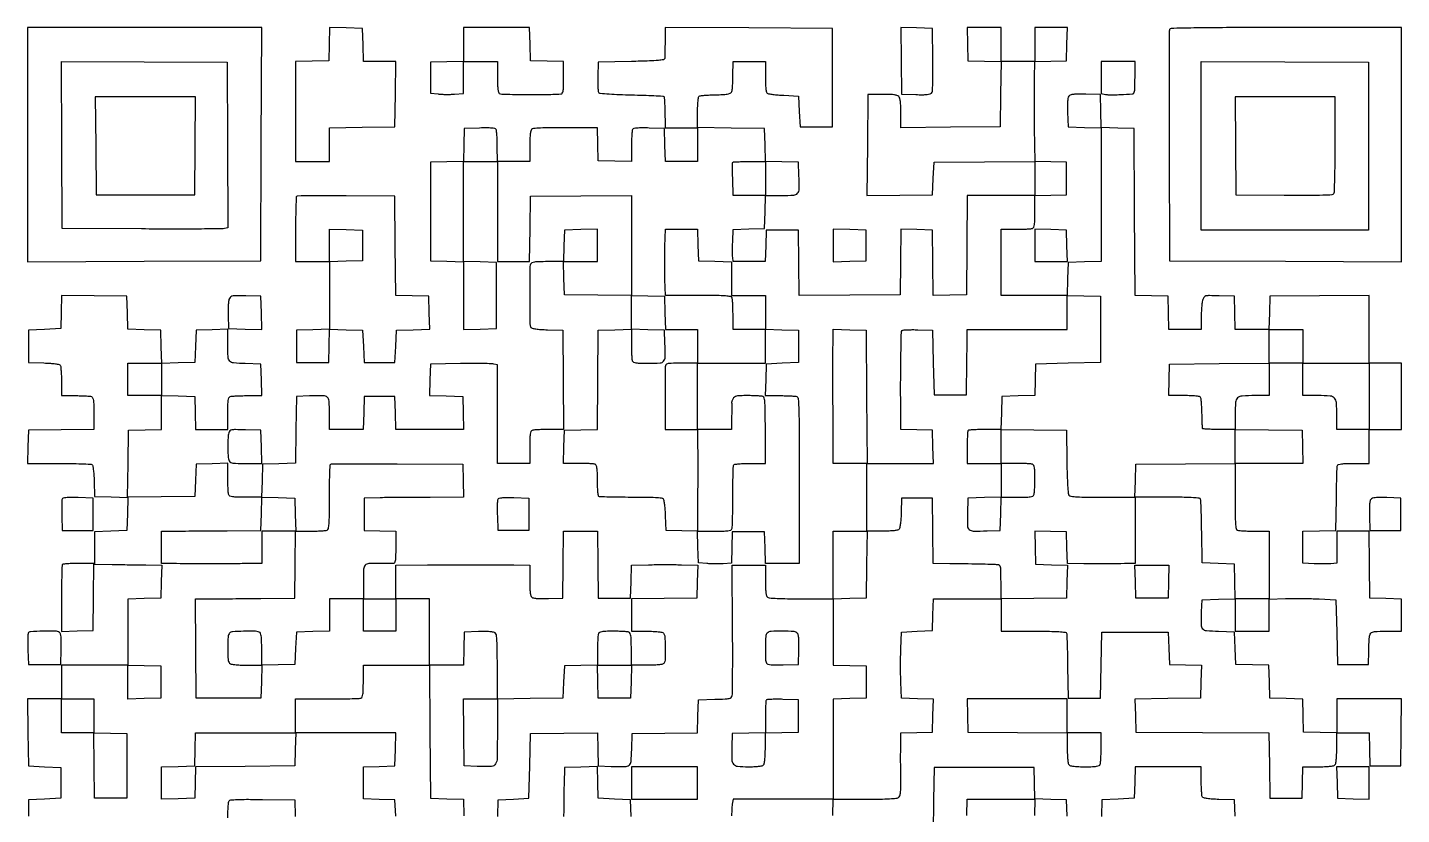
# Model space of a CAD drawing. Extents: x 179 to 1071, y 112 to 1107.
# Drawn here: x 179 to 1071, y 596 to 1107 of the extents above; entities that cross this region are included whole.
import ezdxf

# ---------------------------------------------------------------- set-up
doc = ezdxf.new("R2010")
doc.units = 0

msp = doc.modelspace()

# ---------------------------------------------------------------- linework, layer by layer
for points in [[(701.783832, 595.25), (702.067663, 606), (722.911387, 606, 0.002487), (734.06369, 606.055464, 0.014157), (739.989503, 606.282286, 0.021831), (743.58102, 606.679772, 0.183053), (744.975945, 607.471016, 0.128971), (745.514022, 608.625326, 0.022674), (745.837437, 611.018365, 0.019391), (746.003429, 614.321106, 0.008407), (745.979786, 618.721016, -0.002754), (745.90503, 623.202627, -0.001563), (745.861373, 628.628085, -0.00156), (745.851528, 634.094964, -0.002573), (745.881396, 638.715017), (746, 648.930034), (756.25, 649.215017), (766.5, 649.5), (766.783473, 660.214647), (767.066946, 670.929295), (756.783473, 671.214647), (746.5, 671.5), (746, 682, -0.007592), (745.843961, 686.814337, -0.004304), (745.79375, 692.646875, -0.004296), (745.844273, 698.526928, -0.00706), (746, 703.5), (746.5, 714.5), (756.5, 715), (766.5, 715.5), (766.784983, 725.75), (767.069966, 736), (789.034983, 736), (811, 736), (811, 725.5), (811, 715), (832.031385, 715, -0.00274), (842.428092, 714.943034, -0.011775), (848.614302, 714.729485, -0.011158), (852.690651, 714.401163, -0.283333), (853.538598, 713.75, -0.081688), (853.736024, 712.779619, -0.001168), (853.94597, 706.845312, -0.003198), (854.129732, 699.947002, -0.002099), (854.257213, 692), (854.5, 671.5), (865, 671.5), (875.5, 671.5), (876, 693), (876.5, 714.5), (898, 714.5), (919.5, 714.5), (920, 704), (920.5, 693.5), (930.783473, 693.214647), (941.066946, 692.929295), (940.783473, 682.214647), (940.5, 671.5), (919.216371, 671.230014), (897.932742, 670.960029), (898.216371, 660.230014), (898.5, 649.5), (941.730143, 649.239392), (984.960286, 648.978785), (985.230143, 627.739392), (985.5, 606.5), (996, 606.5), (1006.5, 606.5), (1006.784983, 616.75), (1007.069966, 627), (1016.834983, 627, 0.00874), (1021.089346, 627.074375, 0.018513), (1024.377065, 627.311444, 0.019392), (1026.800997, 627.672291, 0.150838), (1027.8, 628.2, 0.150969), (1028.328068, 629.200304, 0.019349), (1028.688776, 631.630442, 0.018472), (1028.925705, 634.928253, 0.008695), (1029, 639.2), (1029, 649), (1039.466168, 649), (1049.932337, 649), (1050.216168, 638.25), (1050.5, 627.5), (1060.5, 627.5), (1070.5, 627.5), (1070.769502, 649.25), (1071.039005, 671), (1050.019502, 671), (1029, 671), (1029, 659.966168), (1029, 648.932337), (1018.25, 649.216168), (1007.5, 649.5), (1007.216508, 660.216508), (1006.933016, 670.933016), (996.216508, 671.216508), (985.5, 671.5), (985.216508, 682.216508), (984.933016, 692.933016), (974.216508, 693.216508), (963.5, 693.5), (963, 704), (962.5, 714.5), (952.2603, 714.784869, -0.013225), (944.476299, 715.20766, -0.196275), (942.087855, 716.415904, -0.178597), (941.110741, 719.001061, -0.010604), (941.223808, 727.5), (941.5, 735.5), (952.25, 735.783832), (963, 736.067663), (963, 725.533832), (963, 715), (974, 715), (985, 715), (985, 725.437616), (985, 735.875232), (995.75, 736.187616, -0.005974), (1000.660963, 736.271619, -0.003446), (1006.573438, 736.261362, -0.003442), (1012.509627, 736.169283, -0.005757), (1017.5, 736), (1028.5, 735.5), (1029, 714.5), (1029.5, 693.5), (1039.5, 693.5), (1049.5, 693.5), (1049.75078, 702, -0.007697), (1050.164757, 711.216036, -0.164941), (1051.179993, 713.705511, -0.204171), (1053.437164, 714.806529, -0.012757), (1061.019052, 715), (1071, 715), (1071, 725.465017), (1071, 735.930034), (1060.75, 736.215017), (1050.5, 736.5), (1050.230498, 758.25), (1049.960995, 780), (1039.480498, 780), (1029, 780), (1029, 769.560365), (1029, 759.120731), (1025.25, 758.810365, -0.015902), (1023.323226, 758.71245, -0.005167), (1020.471875, 758.687815, -0.005145), (1017.300723, 758.725818, -0.005769), (1014.25, 758.829004), (1007, 759.158008), (1007, 769.545172), (1007, 779.932337), (1017.75, 780.216168), (1028.5, 780.5), (1028.730681, 800.978463, -0.002158), (1028.854401, 808.918713, -0.003283), (1029.03693, 815.814892, -0.001219), (1029.247251, 821.742661, -0.082311), (1029.449296, 822.728463, -0.244695), (1030.135855, 823.336025, -0.031055), (1032.142699, 823.706151, -0.023198), (1035.231156, 823.934818, -0.006879), (1039.968615, 824), (1050, 824), (1050, 835), (1050, 846), (1060.5, 846), (1071, 846), (1071, 867.5), (1071, 889), (1060.5, 889), (1050, 889), (1050, 911.013853), (1050, 933.027706), (1017.75, 932.763853), (985.5, 932.5), (985.216168, 921.75), (984.932337, 911), (974, 911), (963.067663, 911), (962.783832, 921.75), (962.5, 932.5), (952.739067, 932.786344, 0.003777), (946.318608, 932.926166, 0.056645), (944.094026, 932.705325, 0.164113), (942.888802, 931.98706, 0.086391), (941.989067, 930.471244, 0.057381), (941.604891, 928.958396, 0.011168), (941.290538, 926.156223, 0.011732), (941.07261, 922.854949, 0.010614), (941, 919.4349), (941, 911), (930.533832, 911), (920.067663, 911), (919.783832, 921.75), (919.5, 932.5), (908.758596, 932.783745), (898.017192, 933.067489), (897.758596, 987.283745), (897.5, 1041.5), (886.783492, 1041.783492), (876.066984, 1042.066984), (875.783492, 1052.783492), (875.5, 1063.5), (866.149285, 1063.788859, 0.008898), (861.980927, 1063.843411, 0.019663), (858.802758, 1063.703385, 0.02258), (856.478955, 1063.403112, 0.1305), (855.364894, 1062.887872, 0.149751), (854.67274, 1061.833212, 0.044369), (854.294874, 1059.918097, 0.027023), (854.139302, 1056.934286, 0.006919), (854.215609, 1052.099013), (854.5, 1042.5), (865.25, 1042.216168), (876, 1041.932337), (876, 998.5), (876, 955.067663), (865.25, 954.783832), (854.5, 954.5), (854.216168, 943.75), (853.932337, 933), (832.466168, 933), (811, 933), (811, 954.5), (811, 976), (820.418213, 976, 0.005951), (824.140776, 976.044305, 0.007831), (827.534475, 976.178303, 0.005915), (830.361889, 976.367894, 0.07203), (831.418213, 976.606989, 0.204941), (832.232062, 977.397244, 0.063222), (832.697172, 979.080782, 0.030449), (832.940347, 982.025624, 0.005378), (833, 987.572006), (833, 997.930034), (843.25, 998.215017), (853.5, 998.5), (853.5, 1009), (853.5, 1019.5), (843.287005, 1019.784575), (833.074009, 1020.069149), (832.787005, 1041.784575, -0.001714), (832.697933, 1050.884323, -0.001563), (832.66758, 1060.268739, -0.001562), (832.692875, 1068.655565, -0.005077), (832.783481, 1074.215387), (833.066961, 1084.930773), (843.283481, 1085.215387), (853.5, 1085.5), (853.783832, 1096.25), (854.067663, 1107), (843.533832, 1107), (833, 1107), (833, 1096), (833, 1085), (822, 1085), (811, 1085), (811, 1096), (811, 1107), (799.966168, 1107), (788.932337, 1107), (789.216168, 1096.25), (789.5, 1085.5), (800.269789, 1085.215968), (811.039577, 1084.931935), (810.769789, 1063.715968), (810.5, 1042.5), (778.25, 1042.236147), (746, 1041.972294), (746, 1051.414718, 0.008161), (745.926196, 1055.936229, 0.024351), (745.674782, 1059.020516, 0.034552), (745.250282, 1061.124344, 0.130031), (744.579526, 1062.277617, 0.129682), (743.427508, 1062.948701, 0.036827), (741.376903, 1063.355697, 0.025177), (738.346223, 1063.574184, 0.00806), (733.829526, 1063.599045), (724.5, 1063.5), (724.23631, 1030.730072), (723.97262, 997.960145), (745.23631, 998.230072), (766.5, 998.5), (767, 1009), (767.5, 1019.5), (800.25, 1019.763664), (833, 1020.027329), (833, 1009.013664), (833, 998), (811.013853, 998), (789.027706, 998), (788.763853, 965.75), (788.5, 933.5), (777.769986, 933.216371), (767.039971, 932.932742), (766.769986, 954.216371), (766.5, 975.5), (756.269989, 975.784762), (746.039978, 976.069525), (745.769989, 954.784762), (745.5, 933.5), (712.769927, 933.236361), (680.039855, 932.972722), (679.769927, 954.236361), (679.5, 975.5), (669, 975.5), (658.5, 975.5), (658.215017, 965.25), (657.930034, 955), (647.531439, 955), (637.132845, 955), (636.816422, 957.75, -0.023773), (636.713384, 959.285084, -0.005078), (636.68844, 961.958717, -0.005298), (636.723865, 965.060167, -0.005022), (636.825075, 968.215846), (637.15015, 975.931691), (647.325075, 976.215846), (657.5, 976.5), (657.783832, 987.25), (658.067663, 998), (668.51478, 998, 0.013276), (676.508732, 998.212296, 0.203493), (678.935737, 999.398488, 0.179322), (679.928401, 1002.037196, 0.009911), (679.795054, 1011), (679.5, 1019.5), (668.783492, 1019.783492), (658.066984, 1020.066984), (657.783492, 1030.783492), (657.5, 1041.5), (635.75, 1041.769502), (614, 1042.039005), (614, 1051.960485, -0.008997), (614.071342, 1055.924932, -0.015219), (614.291814, 1059.239295, -0.010647), (614.604111, 1061.87017, -0.223036), (615.025576, 1062.515807, -0.113798), (615.790957, 1062.775366, -0.005242), (618.549244, 1063.023859, -0.008484), (621.855367, 1063.230416, -0.005964), (625.580869, 1063.355272, 0.007443), (630.257917, 1063.525868, 0.026874), (633.221849, 1063.83847, 0.041833), (635.121854, 1064.308335, 0.171868), (636.03998, 1065.030448, 0.109769), (636.4062, 1066.048657, 0.009675), (636.700863, 1068.785507, 0.012296), (636.910991, 1072.100035, 0.009267), (636.984687, 1075.75), (637, 1085), (647.5, 1085), (658, 1085), (658, 1075.059017, 0.007569), (658.069039, 1070.498651, 0.021404), (658.301496, 1067.323369, 0.025831), (658.66909, 1065.149758, 0.19845), (659.25, 1064.320358, 0.105218), (660.150188, 1063.983242, 0.006873), (662.923437, 1063.606793, 0.009744), (666.269967, 1063.265322, 0.007106), (670, 1063.011341), (679.5, 1062.5), (680, 1052.5), (680.5, 1042.5), (691, 1042.5), (701.5, 1042.5), (701.5, 1074.5), (701.5, 1106.5), (647.25, 1106.758612), (593, 1107.017225), (592.88465, 1097.758612, -0.001157), (592.830648, 1094.103041, -0.001537), (592.763631, 1090.779092, -0.001085), (592.692824, 1087.992436, -0.015489), (592.63465, 1087, -0.334268), (591.869135, 1086.152661, -0.024685), (588.577373, 1085.683598, -0.015077), (582.817207, 1085.32583, -0.002157), (571, 1085), (549.5, 1084.5), (549.210352, 1075.089648, 0.009858), (549.169721, 1071.414057, 0.014145), (549.29004, 1068.159335, 0.009903), (549.517725, 1065.488571, 0.171798), (549.88837, 1064.71163, 0.179153), (550.759141, 1064.311377, 0.002589), (556.536056, 1063.899777, 0.00675), (563.30794, 1063.544257, 0.004355), (571.159941, 1063.306726, -0.002339), (578.980918, 1063.101698, -0.00375), (585.651759, 1062.845496, -0.000815), (591.492563, 1062.567747, -0.186378), (591.981923, 1062.350575, -0.172188), (592.318903, 1061.641349, -0.010761), (592.509536, 1059.293219, -0.008095), (592.679155, 1055.378055, -0.001123), (592.88126, 1047.25), (593, 1042), (603.5, 1042), (614, 1042), (614, 1031), (614, 1020), (603.533832, 1020), (593.067663, 1020), (592.783832, 1030.75), (592.5, 1041.5), (582.582645, 1041.788231, 0.006827), (577.804805, 1041.861823, 0.023663), (574.717063, 1041.721018, 0.033714), (572.705135, 1041.395734, 0.19692), (571.847958, 1040.788231, 0.11554), (571.524324, 1039.859509, 0.007548), (571.266219, 1037.004417, 0.010646), (571.080711, 1033.557744, 0.007729), (571.015313, 1029.716168), (571, 1019.932337), (560.25, 1020.216168), (549.5, 1020.5), (549.216168, 1031.25), (548.932337, 1042), (528.166168, 1042, 0.003175), (518.390155, 1041.937913, 0.010469), (511.947392, 1041.721107, 0.00935), (507.461379, 1041.391809, 0.175114), (506.2, 1040.8, 0.150969), (505.671932, 1039.799696, 0.019349), (505.311224, 1037.369558, 0.018472), (505.074295, 1034.071747, 0.008695), (505, 1029.8), (505, 1020), (494.5, 1020), (484, 1020), (483.984687, 1029.75, 0.007755), (483.919286, 1033.578609, 0.010675), (483.733781, 1037.014355, 0.007585), (483.475649, 1039.860149, 0.115445), (483.152042, 1040.788231, 0.19692), (482.294865, 1041.395734, 0.033714), (480.282937, 1041.721018, 0.023663), (477.195195, 1041.861823, 0.006827), (472.417355, 1041.788231), (462.5, 1041.5), (462.216508, 1030.783492), (461.933016, 1020.066984), (451.216508, 1019.783492), (440.5, 1019.5), (440.5, 987.5), (440.5, 955.5), (451.25, 955.216168), (462, 954.932337), (462, 932.932337), (462, 910.932337), (472.75, 911.216168), (483.5, 911.5), (483.5, 933), (483.5, 954.5), (472.75, 954.783832), (462, 955.067663), (462, 987.533832), (462, 1020), (473, 1020), (484, 1020), (484, 987.5), (484, 955), (494.480112, 955), (504.960225, 955), (505.230112, 976.25), (505.5, 997.5), (538.25, 997.763664), (571, 998.027329), (571, 965.494162), (571, 932.960995), (549.25, 933.230498), (527.5, 933.5), (527.216168, 944.25), (526.932337, 955), (537.966168, 955), (549, 955), (549, 965.533832), (549, 976.067663), (538.25, 975.783832), (527.5, 975.5), (527.215017, 965.25), (526.930034, 955), (516.572006, 955, 0.005378), (511.025624, 954.940347, 0.030449), (508.080782, 954.697172, 0.063222), (506.397244, 954.232062, 0.204941), (505.606989, 953.418213, 0.091395), (505.005543, 950.188685, 0.001635), (505.030814, 932.519959, 0.001141), (505.156905, 914.463326, 0.14012), (505.800347, 912.288805, 0.199883), (506.589, 911.737468, 0.01918), (508.944063, 911.315749, 0.019108), (512.199826, 910.987032, 0.00836), (516.535034, 910.788805), (526.5, 910.5), (526.763853, 878.25), (527.027706, 846), (517.595641, 846, 0.005942), (513.867769, 845.955695, 0.007822), (510.469594, 845.821697, 0.005904), (507.63843, 845.632115, 0.072059), (506.581787, 845.393011, 0.205218), (505.76761, 844.601595, 0.063068), (505.30265, 842.913621, 0.030363), (505.059586, 839.960143, 0.005351), (505, 834.393011), (505, 824), (494.5, 824), (484, 824), (484, 855.980948), (484, 887.961896), (481.75, 888.514659, 0.054895), (480.159317, 888.724598, 0.002293), (474.432813, 888.821708, 0.003942), (467.634166, 888.85221, 0.002788), (460, 888.783711), (440.5, 888.5), (440.215394, 878.284183), (439.930789, 868.068365), (450.715394, 867.784183), (461.5, 867.5), (461.783832, 856.75), (462.067663, 846), (440.067663, 846), (418.067663, 846), (417.783832, 856.75), (417.5, 867.5), (407.5, 867.5), (397.5, 867.5), (397.216168, 856.75), (396.932337, 846), (385.966168, 846), (375, 846), (375, 856.480948, 0.01319), (374.788355, 864.50249, 0.203196), (373.602972, 866.933469, 0.179688), (370.965089, 867.928151, 0.009927), (362, 867.795054), (353.5, 867.5), (353.230591, 845.783635), (352.961183, 824.06727), (342.230591, 823.783635), (331.5, 823.5), (331.216168, 812.75), (330.932337, 802), (320.573157, 802, -0.005377), (315.026092, 802.059651, -0.030446), (312.080966, 802.302822, -0.063217), (310.397282, 802.767927, -0.20495), (309.606989, 803.581787, -0.072102), (309.367871, 804.638915, -0.005887), (309.178303, 807.475801, -0.007809), (309.044304, 810.880803, -0.005929), (309, 814.616771), (309, 824.069966), (298.75, 823.784983), (288.5, 823.5), (288, 813), (287.5, 802.5), (265.730443, 802.230443), (243.960886, 801.960886), (244.230443, 823.730443), (244.5, 845.5), (255.25, 845.783832), (266, 846.067663), (266, 857.067663), (266, 868.067663), (276.75, 867.783832), (287.5, 867.5), (287.783832, 856.75), (288.067663, 846), (298.533832, 846), (309, 846), (309, 856.393011, -0.005351), (309.059586, 861.960143, -0.030363), (309.30265, 864.913621, -0.063068), (309.76761, 866.601595, -0.205218), (310.581787, 867.393011, -0.072102), (311.638915, 867.632129, -0.005887), (314.475801, 867.821697, -0.007809), (317.880803, 867.955696, -0.005929), (321.616771, 868), (331.069966, 868), (330.784983, 878.25), (330.5, 888.5), (320.357794, 888.783793, -0.014107), (312.640268, 889.217866, -0.199485), (310.233117, 890.465549, -0.166627), (309.195945, 893.150956, -0.0092), (309.013655, 902.284983), (309, 911.069966), (298.75, 910.784983), (288.5, 910.5), (288, 900), (287.5, 889.5), (276.784171, 889.216515), (266.068343, 888.93303), (265.784171, 899.716515), (265.5, 910.5), (254.783492, 910.783492), (244.066984, 911.066984), (243.783492, 921.783492), (243.5, 932.5), (222.284032, 932.769789), (201.068065, 933.039577), (200.784032, 922.269789), (200.5, 911.5), (190, 911), (179.5, 910.5), (179.5, 900), (179.5, 889.5), (189.464966, 889.211195, -0.00836), (193.800174, 889.012968, -0.019108), (197.055937, 888.684251, -0.01918), (199.411, 888.262532, -0.199883), (200.199653, 887.711195, -0.115815), (200.50451, 886.836926, -0.007503), (200.747767, 884.138601, -0.010614), (200.922759, 880.881488, -0.007698), (200.984687, 877.25), (201, 868), (209.918213, 868, -0.006277), (213.449196, 867.955669, -0.008159), (216.68135, 867.821697, -0.006338), (219.373807, 867.631778, -0.070946), (220.418213, 867.393011, -0.20506), (221.232204, 866.602254, -0.063156), (221.697249, 864.916803, -0.030412), (221.940376, 861.968234, -0.005366), (222, 856.412899), (222, 846.039775), (200.75, 845.769888), (179.5, 845.5), (179.216168, 834.75), (178.932337, 824), (199.216168, 823.984687, -0.003538), (207.077545, 823.923121, -0.005399), (213.897413, 823.747767, -0.002133), (219.727621, 823.50993, -0.131012), (220.711195, 823.199653, -0.199883), (221.262532, 822.411, -0.01918), (221.684251, 820.055937, -0.019108), (222.012968, 816.800174, -0.00836), (222.211195, 812.464966), (222.5, 802.5), (233.283485, 802.215829), (244.06697, 801.931657), (243.783485, 791.215829), (243.5, 780.5), (233, 780), (222.5, 779.5), (222.5, 769), (222.5, 758.5), (234, 758.344864, 0.000307), (239.150639, 758.278549, 0.000196), (245.142751, 758.207433, 0.000197), (251.019482, 758.142302, 0.000366), (255.783832, 758.094864), (266.067663, 758), (265.783832, 747.25), (265.5, 736.5), (254.75, 736.216168), (244, 735.932337), (244, 714.466168), (244, 693), (222.5, 693), (201, 693), (201, 682), (201, 671), (189.980498, 671), (178.960995, 671), (179.230498, 649.25), (179.5, 627.5), (190, 627), (200.5, 626.5), (200.5, 616.5), (200.5, 606.5), (190, 606), (179.5, 605.5), (179.5, 595)], [(484.216168, 594.75), (484.5, 605.5), (494.5, 606), (504.5, 606.5), (505, 627.5), (505.5, 648.5), (527.215971, 648.769408), (548.931943, 649.038815), (549.215971, 638.269408), (549.5, 627.5), (558, 627.204946, 0.010012), (566.86687, 627.074823, 0.174565), (569.533568, 628.051258, 0.200378), (570.781878, 630.45705, 0.013827), (571.215131, 638.2603), (571.5, 648.5), (592.716369, 648.76979), (613.932738, 649.03958), (614.216369, 659.76979), (614.5, 670.5), (625.239412, 670.783724, 0.003777), (631.915272, 671.010575, 0.044367), (634.492284, 671.348005, 0.137966), (635.777857, 672.038801, 0.146472), (636.478543, 673.283724, 0.053432), (636.675986, 674.992961, 0.000562), (636.761225, 686.966216, 0.001788), (636.79465, 700.779999, 0.00116), (636.739131, 716.750203), (636.5, 758.000405), (647.25, 758.000203), (658, 758), (658, 748.122445, 0.007757), (658.071125, 743.538024, 0.021826), (658.310333, 740.340474, 0.027806), (658.696093, 738.144747, 0.163577), (659.302657, 737.16378, 0.15629), (660.530779, 736.669473, 0.005706), (665.614076, 736.358154, 0.008614), (672.313425, 736.140166, 0.003651), (681.302657, 736.068272), (702, 736.053872), (702, 758.026936), (702, 780), (712.968085, 780), (723.93617, 780), (723.93617, 802), (723.93617, 824), (712.968085, 824), (702, 824), (701.957682, 844.75, 0.000022), (701.939218, 853.610342, 0.000018), (701.918725, 863.076563, 0.000018), (701.899251, 871.777523, 0.000049), (701.884488, 878, -0.000646), (701.877963, 883.53549, -0.000436), (701.884181, 889.849001, -0.000439), (701.900881, 895.952743, -0.000876), (701.926805, 900.783832), (702, 911.067663), (712.75, 910.783832), (723.5, 910.5), (723.760623, 867.25), (724.021245, 824), (745.544454, 824), (767.067663, 824), (766.783832, 834.75), (766.5, 845.5), (756.25, 845.784983), (746, 846.069966), (745.915929, 856.284983, -0.002527), (745.852405, 876.288822, -0.003863), (746.019038, 893.637515, -0.000818), (746.310104, 908.981911, -0.193563), (746.851279, 910.251279, -0.177243), (747.536257, 910.56921, -0.007795), (750.200357, 910.750982, -0.012382), (753.423889, 910.840531, -0.008445), (757.089648, 910.789648), (766.5, 910.5), (767, 889.5), (767.5, 868.5), (778, 868.5), (788.5, 868.5), (788.703106, 879, 0.001202), (788.784366, 883.797098, 0.000693), (788.860325, 889.573437, 0.000692), (788.920534, 895.373532, 0.001159), (788.953106, 900.25), (789, 911), (821.5, 911), (854, 911), (854, 922.033832), (854, 933.067663), (864.75, 932.783832), (875.5, 932.5), (875.5, 911), (875.5, 889.5), (854.5, 889), (833.5, 888.5), (833.215387, 878.283481), (832.930773, 868.066961), (822.215387, 867.783481), (811.5, 867.5), (811.216371, 856.769986), (810.932742, 846.039971), (832.216371, 845.769986), (853.5, 845.5), (853.771257, 825.07685, 0.003809), (853.954977, 816.28686, 0.008626), (854.259303, 809.641918, 0.005658), (854.637707, 804.560667, 0.152945), (855.143702, 803.32685, 0.192264), (856.413748, 802.636019, 0.014475), (860.398015, 802.279122, 0.012325), (866.572904, 802.058329, 0.002773), (877.088613, 802), (897.932337, 802), (898.216168, 812.75), (898.5, 823.5), (930.75, 823.763853), (963, 824.027706), (963, 835.013853), (963, 846), (952.5, 846, -0.006692), (948.463229, 846.054027, -0.010875), (945.038337, 846.220312, -0.004745), (942.182105, 846.44859, -0.330156), (941.843276, 846.75, -0.041656), (941.774979, 847.303656, -0.000954), (941.675356, 849.954375, -0.002127), (941.577737, 853.061894, -0.001439), (941.491712, 856.605318, 0.006956), (941.365567, 860.176608, 0.009646), (941.146291, 863.372199, 0.006597), (940.877464, 866.024899, 0.11029), (940.589418, 866.855318, 0.212745), (939.842088, 867.364383, 0.018003), (937.481888, 867.703585, 0.018593), (934.232663, 867.929956, 0.008094), (929.906, 868), (919.930034, 868), (920.215017, 878.25), (920.5, 888.5), (952.75, 888.763853), (985, 889.027706), (985, 900.013853), (985, 911), (996, 911), (1007, 911), (1007, 900), (1007, 889), (1028.5, 889), (1050, 889), (1050, 867.5), (1050, 846), (1039.5, 846), (1029, 846), (1029, 855.065741, 0.014506), (1028.756305, 863.463935, 0.174589), (1027.50496, 866.393275, 0.189883), (1024.719525, 867.725392, 0.0177), (1016.964816, 868), (1007, 868), (1007, 878.5), (1007, 889), (996, 889), (985, 889), (985, 878.5), (985, 868), (975.934259, 868, 0.014496), (967.537804, 867.756518, 0.174391), (964.60782, 866.506366, 0.190023), (963.2751, 863.723523, 0.017768), (963, 855.984319), (963, 846.039005), (984.75, 845.769502), (1006.5, 845.5), (1006.783832, 834.75), (1007.067663, 824), (985.033832, 824), (963, 824), (963, 802.606989, 0.002045), (963.049566, 790.485827, 0.015901), (963.275578, 784.835307, 0.030015), (963.696146, 781.662537, 0.258697), (964.581787, 780.606989, 0.07203), (965.638111, 780.367894, 0.005915), (968.465525, 780.178303, 0.007831), (971.859224, 780.044305, 0.005951), (975.581787, 780), (985, 780), (985, 758), (985, 736), (974.032751, 736), (963.065502, 736), (962.782751, 747.25), (962.5, 758.5), (952, 759), (941.5, 759.5), (941.298133, 779.403376, 0.002358), (941.183353, 787.128393, 0.003558), (941.003769, 793.855706, 0.00142), (940.792502, 799.618364, 0.081913), (940.579518, 800.653376, 0.276479), (939.658584, 801.375387, 0.015755), (935.916804, 801.72785, 0.013091), (929.918256, 801.945285, 0.002513), (919.031385, 802), (898, 802), (898, 780.5), (898, 759), (895.75, 758.966883, -0.001033), (886.400828, 758.848594, -0.001769), (878.601429, 758.793629, -0.002023), (871.617058, 758.797386, -0.002161), (864.784983, 758.858239), (854.069966, 759), (853.784983, 769.25), (853.5, 779.5), (843.21581, 779.785361), (832.931619, 780.070721), (833.21581, 769.285361), (833.5, 758.5), (843.783473, 758.214647), (854.066946, 757.929295), (853.783473, 747.214647), (853.5, 736.5), (832.25, 736.230112), (811, 735.960225), (811, 746.980112, 0.003129), (810.955665, 754.065018, 0.046474), (810.694902, 756.529943, 0.171508), (810.018968, 757.662731, 0.154679), (808.75, 758.178674, 0.013203), (805.958695, 758.326301, 0.00118), (798.936861, 758.495378, 0.001337), (789.694463, 758.671381, 0.000632), (777.769888, 758.851493), (767.039775, 759), (766.769888, 780.25), (766.5, 801.5), (756.5, 801.5), (746.5, 801.5), (746.209882, 792.054124, -0.010217), (746.019842, 788.34104, -0.013854), (745.687053, 784.999888, -0.010763), (745.277004, 782.259099, -0.131421), (744.837437, 781.304124, -0.163345), (743.856202, 780.69678, -0.02795), (741.665554, 780.31052, -0.021892), (738.474286, 780.071156, -0.007772), (733.897058, 780), (724.039005, 780), (723.769502, 758.25), (723.5, 736.5), (712.75, 736.216168), (702, 735.932337), (702, 714.5), (702, 693.067663), (712.75, 692.783832), (723.5, 692.5), (723.5, 682), (723.5, 671.5), (712.75, 671.216168), (702, 670.932337), (702, 638.466168), (702, 606), (669.545313, 606), (637.090626, 606), (636.488823, 602.75, 0.030569), (636.275841, 601.012596, 0.008349), (636.153831, 598.251562, 0.00841), (636.120388, 595.109769, 0.008667)], [(418, 595), (417.5, 605.5), (407.25, 605.784983), (397, 606.069966), (397, 616.5), (397, 626.930034), (407.25, 627.215017), (417.5, 627.5), (417.783832, 638.25), (418.067663, 649), (385.533832, 649), (353, 649), (353, 660), (353, 671), (373.418213, 671, 0.002771), (381.357109, 671.043995, 0.004125), (388.303225, 671.178303, 0.001841), (394.220565, 671.363369, 0.083055), (395.418213, 671.606989, 0.205218), (396.23239, 672.398405, 0.063068), (396.69735, 674.086379, 0.030363), (396.940414, 677.039857, 0.005351), (397, 682.606989), (397, 693), (418.489377, 693), (439.978755, 693), (440.239377, 649.75), (440.5, 606.5), (451.216508, 606.216508), (461.933016, 605.933016), (462.216508, 595.216508)], [(570.783485, 594.784171), (570.5, 605.5), (560, 606), (549.5, 606.5), (549.214647, 616.783473), (548.929295, 627.066946), (538.214647, 626.783473), (527.5, 626.5), (527.296894, 616, 0.001202), (527.215634, 611.202902, 0.000693), (527.139675, 605.426563, 0.000692), (527.079466, 599.626468, 0.001159), (527.046894, 594.75)], [(963, 595), (962.5, 605.5), (952.535034, 605.788805, -0.00836), (948.199826, 605.987032, -0.019108), (944.944063, 606.315749, -0.01918), (942.589, 606.737468, -0.199883), (941.800347, 607.288805, -0.115815), (941.49549, 608.163074, -0.007503), (941.252233, 610.861399, -0.010614), (941.077241, 614.118512, -0.007698), (941.015313, 617.75), (941, 627), (919.534983, 627), (898.069966, 627), (897.784983, 616.75), (897.5, 606.5), (887, 606), (876.5, 605.5), (876.215829, 594.716515)], [(309.015313, 593.760623, -0.007663), (309.079923, 597.58392, -0.010572), (309.26306, 601.012364, -0.007456), (309.517749, 603.852979, -0.115814), (309.837204, 604.77083, -0.230932), (310.904588, 605.427241, -0.012869), (314.908791, 605.714887, -0.012029), (321.071549, 605.849994, -0.002701), (331.571891, 605.77083), (352.5, 605.5), (352.783832, 594.75)]]:
    msp.add_lwpolyline(points, format="xyb")
for points in [[(179, 1030.993714), (179, 954.987428), (254.75, 955.243714), (330.5, 955.5), (330.756286, 1031.25), (331.012572, 1107), (255.006286, 1107), (179, 1107)], [(374.784171, 1096.283485), (374.5, 1085.5), (363.75, 1085.216168), (353, 1084.932337), (353, 1052.466168), (353, 1020), (364, 1020), (375, 1020), (375, 1030.980112), (375, 1041.960225), (396.25, 1042.230112), (417.5, 1042.5), (417.769888, 1063.75), (418.039775, 1085), (407.553719, 1085), (397.067663, 1085), (396.783832, 1095.75), (396.5, 1106.5), (385.784171, 1106.783485), (375.068343, 1107.06697)], [(223.235953, 1030.25), (223.5, 998.5), (255.5, 998.5), (287.5, 998.5), (287.764047, 1030.25), (288.028094, 1062), (255.5, 1062), (222.971906, 1062)], [(396.5, 965.5), (396.5, 955.5), (385.75, 955.216168), (375, 954.932337), (375, 965.5), (375, 976.067663), (385.75, 975.783832), (396.5, 975.5)], [(702, 965.5), (702, 954.932337), (712.75, 955.216168), (723.5, 955.5), (723.5, 965.5), (723.5, 975.5), (712.75, 975.783832), (702, 976.067663)], [(833, 965.534983), (833, 955), (843.534983, 955), (854.069966, 955), (853.784983, 965.25), (853.5, 975.5), (843.25, 975.784983), (833, 976.069966)], [(266, 878.5), (266, 868), (255, 868), (244, 868), (244, 878.5), (244, 889), (255, 889), (266, 889)], [(919.783832, 747.25), (919.5, 736.5), (909, 736.5), (898.5, 736.5), (898.216168, 747.25), (897.932337, 758), (909, 758), (920.067663, 758)], [(265.5, 682), (265.5, 671.5), (254.75, 671.216168), (244, 670.932337), (244, 682), (244, 693.067663), (254.75, 692.783832), (265.5, 692.5)], [(222, 660.033832), (222, 649.067663), (232.75, 648.783832), (243.5, 648.5), (243.5, 627.5), (243.5, 606.5), (233, 606.5), (222.5, 606.5), (222.230112, 627.75), (221.960225, 649), (211.480112, 649), (201, 649), (201, 660), (201, 671), (211.5, 671), (222, 671)], [(352.783832, 638.25), (352.5, 627.5), (320.284831, 627.236193), (288.069661, 626.972386), (287.784831, 616.736193), (287.5, 606.5), (276.75, 606.216168), (266, 605.932337), (266, 616.432337), (266, 626.932337), (276.75, 627.216168), (287.5, 627.5), (287.783832, 638.25), (288.067663, 649), (320.567663, 649), (353.067663, 649)], [(571, 616.5), (571, 606), (592.5, 606), (614, 606), (614, 616.5), (614, 627), (592.5, 627), (571, 627)], [(1029.215017, 616.75), (1029.5, 606.5), (1039.75, 606.215017), (1050, 605.930034), (1050, 616.465017), (1050, 627), (1039.465017, 627), (1028.930034, 627)]]:
    msp.add_lwpolyline(points, close=True)
for points in [[(462, 1096.033832), (462, 1085.067663), (451.25, 1084.783832), (440.5, 1084.5), (440.5, 1074.5), (440.5, 1064.5), (445.5, 1063.896834, 0.017919), (447.827582, 1063.700344, 0.009512), (450.720312, 1063.615389, 0.009455), (453.684465, 1063.640807, 0.014471), (456.25, 1063.785723), (462, 1064.277777), (462, 1074.638889), (462, 1085), (473, 1085), (484, 1085), (484, 1075.122445, 0.007905), (484.070943, 1070.635563, 0.020782), (484.306169, 1067.426848, 0.024499), (484.676225, 1065.186827, 0.17643), (485.25, 1064.27565, 0.162885), (486.802246, 1063.732459, 0.001133), (501.007916, 1063.570223, 0.004918), (514.644923, 1063.57952, 0.010293), (525.25, 1063.909468, 0.233914), (526.178569, 1064.430399, 0.109358), (526.706036, 1065.742893, 0.036862), (526.948884, 1068.416352, 0.004225), (527, 1074.466168), (527, 1084.932337), (516.25, 1085.216168), (505.5, 1085.5), (505.216168, 1096.25), (504.932337, 1107), (483.466168, 1107), (462, 1107)], [(746.2304, 1085.425207), (746.5, 1063.780015), (755.701549, 1063.479164, 0.007904), (760.068726, 1063.405455, 0.024243), (763.023834, 1063.545655, 0.033661), (765.013331, 1063.873219, 0.163328), (765.972643, 1064.467037, 0.159013), (766.459953, 1065.69659, 0.006278), (766.702169, 1070.595788, 0.008957), (766.82626, 1077.149872, 0.003581), (766.771094, 1086.12788), (766.5, 1106.5), (756.2304, 1106.785199), (745.960799, 1107.070399)], [(920.460009, 1105.75, 0.090591), (920.266358, 1104.709509, 0.000109), (920.198937, 1082.982812, 0.000984), (920.176611, 1058.652573, 0.000605), (920.241394, 1030), (920.5, 955.5), (995.75, 955.243674), (1071, 954.987348), (1071, 1030.993674), (1071, 1107), (995.968615, 1107, 0.000668), (957.448289, 1106.948566, 0.003471), (936.19131, 1106.744245, 0.001205), (921.475143, 1106.465155, 0.305157)], [(308.758677, 1030.77123), (309.017354, 977.04246), (306.758677, 976.494347, -0.057902), (304.987826, 976.276519, -0.000418), (290.035361, 976.188577, -0.001589), (272.903102, 976.156579, -0.001017), (253, 976.223117), (201.5, 976.5), (201.241383, 1030.758691), (200.982767, 1085.017383), (254.741383, 1084.758691), (308.5, 1084.5)], [(876, 1074.579455), (876, 1064.158911), (878.75, 1063.632373, 0.038072), (880.917975, 1063.386187, 0.013059), (884.080322, 1063.351877, 0.008361), (888.739368, 1063.50096, 0.002156), (896.25, 1063.899556, 0.233527), (897.178843, 1064.426657, 0.108469), (897.705942, 1065.747471, 0.036703), (897.948831, 1068.431817, 0.004216), (898, 1074.5), (898, 1085), (887, 1085), (876, 1085)], [(1049.5, 1030), (1049.5, 975.5), (995.211905, 975.5), (940.92381, 975.5), (940.942857, 1025.75, -0.000032), (940.951538, 1045.331386, -0.000047), (940.961905, 1062.563467, -0.000022), (940.972765, 1077.239555, -0.00086), (940.980952, 1080.508612), (941, 1085.017225), (995.25, 1084.758612), (1049.5, 1084.5)], [(963.235953, 1030.25), (963.5, 998.5), (994.93202, 998.235498, 0.001697), (1010.901959, 998.155315, 0.00816), (1019.995146, 998.288929, 0.006635), (1026.009704, 998.555446, 0.241447), (1027.166708, 999.235498, 0.134731), (1027.492293, 1000.296498, 0.001088), (1027.738089, 1009.161365, 0.003824), (1027.920853, 1019.372002, 0.002438), (1027.984687, 1031.25), (1028, 1062), (995.485953, 1062), (962.971906, 1062)], [(658, 1009), (658, 998), (647.564338, 998), (637.128677, 998), (636.814338, 1008.587487, -0.003785), (636.723929, 1012.675605, -0.005961), (636.714733, 1016.186075, -0.001928), (636.754496, 1019.207851, -0.195794), (636.916667, 1019.587487, -0.185667), (637.296938, 1019.75423, -0.001932), (640.246354, 1019.878824, -0.005857), (643.675744, 1019.97021, -0.003732), (647.666667, 1020), (658, 1020)], [(353.680468, 997.347135, 0.189333), (353.404489, 996.714175, 0.001327), (353.199888, 990.746763, 0.00485), (353.049096, 983.868529, 0.003055), (353, 975.833333), (353, 955), (364, 955), (375, 955), (375, 933.033832), (375, 911.067663), (364.25, 910.783832), (353.5, 910.5), (353.5, 900), (353.5, 889.5), (364, 889.5), (374.5, 889.5), (374.784171, 900.283485), (375.068343, 911.06697), (385.784171, 910.783485), (396.5, 910.5), (397, 900), (397.5, 889.5), (407.5, 889.5), (417.5, 889.5), (418, 900), (418.5, 910.5), (429.283485, 910.784171), (440.06697, 911.068343), (439.783485, 921.784171), (439.5, 932.5), (428.763809, 932.783692), (418.027617, 933.067383), (417.763809, 965.283692), (417.5, 997.5), (385.930468, 997.763802, 0.002034), (373.778546, 997.815907, 0.003285), (363.434599, 997.750224, 0.000608), (354.328722, 997.621499, 0.194926)], [(614.215017, 965.75), (614.5, 955.5), (625.25, 955.216168), (636, 954.932337), (636, 943.966168), (636, 933), (647, 933), (658, 933), (658, 922.033832), (658, 911.067663), (668.75, 910.783832), (679.5, 910.5), (679.5, 900), (679.5, 889.5), (669, 889), (658.5, 888.5), (658.215017, 878.25), (657.930034, 868), (667.383229, 868, -0.005929), (671.119197, 867.955696, -0.007809), (674.524199, 867.821697, -0.005887), (677.361085, 867.632129, -0.072102), (678.418213, 867.393011, -0.294906), (679.392867, 866.058592, -0.007067), (679.739847, 858.02218, -0.006554), (679.95586, 844.443339, -0.0007), (680, 812.893011), (680, 759), (669.034983, 759), (658.069966, 759), (657.784983, 769.25), (657.5, 779.5), (647, 779.5), (636.5, 779.5), (636.216353, 769.37104), (635.932706, 759.24208), (630.716353, 758.814601, -0.014977), (628.322037, 758.690428, -0.008474), (625.416679, 758.676148, -0.008454), (622.484381, 758.761034, -0.013746), (620, 758.943561), (614.5, 759.5), (614.215399, 769.715399), (613.930798, 779.930798), (603.715399, 780.215399), (593.5, 780.5), (593.209882, 789.945876, 0.01005), (593.021163, 793.657419, 0.013673), (592.692321, 796.993764, 0.010526), (592.287939, 799.731593, 0.132017), (591.855372, 800.674266, 0.193443), (590.643801, 801.329725, 0.013237), (586.677593, 801.67673, 0.012204), (580.67179, 801.895374, 0.003037), (570.840327, 801.953466, -0.002735), (563.125228, 801.994393, -0.004251), (556.472633, 802.122658, -0.001363), (550.726258, 802.298008, -0.130825), (549.944837, 802.534093, -0.22727), (549.568837, 803.120353, -0.00822), (549.277546, 805.835237, -0.013636), (549.06842, 809.141101, -0.008976), (549, 812.952028, 0.005799), (548.939276, 818.187738, 0.031801), (548.694357, 821.003121, 0.065567), (548.227002, 822.620472, 0.200666), (547.418213, 823.393011, 0.0721), (546.361111, 823.632128, 0.005887), (543.524537, 823.821697, 0.007809), (540.119908, 823.955696, 0.00593), (536.384381, 824), (526.932337, 824), (527.216168, 834.75), (527.5, 845.5), (538.236191, 845.783692), (548.972383, 846.067383), (549.236191, 878.283692), (549.5, 910.5), (560.25, 910.783832), (571, 911.067663), (571, 922.067663), (571, 933.067663), (581.75, 932.783832), (592.5, 932.5), (592.783832, 921.75), (593.067663, 911), (603.533832, 911), (614, 911), (614, 900), (614, 889), (636, 889), (658, 889), (658, 900), (658, 911), (647.5, 911), (637, 911), (637, 920.418213, 0.005951), (636.955695, 924.140776, 0.007831), (636.821697, 927.534475, 0.005915), (636.632106, 930.361889, 0.07203), (636.393011, 931.418213, 0.25844), (635.339017, 932.303419, 0.030182), (632.179121, 932.724313, 0.015964), (626.550847, 932.950395, 0.002055), (614.484036, 933), (593.18205, 933), (592.841025, 943.429466, -0.005217), (592.734378, 948.221237, -0.002925), (592.699603, 954.047246, -0.002918), (592.733262, 959.934146, -0.004753), (592.838476, 964.929466), (593.176952, 976), (603.553493, 976), (613.930034, 976)], [(310.01538, 931.028739, 0.089721), (309.593321, 929.72211, 0.014763), (309.31694, 927.072896, 0.015383), (309.175108, 923.826587, 0.011481), (309.211167, 920.243181), (309.5, 911.5), (320.284178, 911.215822), (331.068357, 910.931643), (330.784178, 921.715822), (330.5, 932.5), (320.804214, 932.785558, 0.004805), (314.993862, 932.900817, 0.042938), (312.44983, 932.708127, 0.109092), (311.012545, 932.136149, 0.121424)], [(571, 901.615619, 0.00593), (571.044304, 897.880092, 0.007809), (571.178303, 894.475463, 0.005887), (571.367872, 891.638889, 0.0721), (571.606989, 890.581787, 0.201), (572.380901, 889.772602, 0.065386), (574.003282, 889.305418, 0.031694), (576.828545, 889.060638, 0.005765), (582.087937, 889, 0.014882), (589.614895, 889.224078, 0.208519), (591.974169, 890.424495, 0.172963), (592.932406, 893.078858, 0.009652), (592.795054, 902), (592.5, 910.5), (581.75, 910.783832), (571, 911.067663)], [(592.94978, 886.75, 0.005645), (592.92084, 884.12578, 0.00014), (592.927337, 872.118719, 0.000346), (592.945589, 860.045791, 0.000641), (592.979734, 850.25), (593, 846), (603.5, 846), (614, 846), (614.047339, 835.25, -0.000843), (614.062569, 829.647003, -0.000253), (614.067051, 821.121875, -0.000254), (614.062376, 811.556959, -0.000276), (614.047968, 802.25), (614.001258, 780), (624.89364, 780, 0.005551), (630.420285, 780.061355, 0.025238), (633.629154, 780.294947, 0.042743), (635.565139, 780.704687, 0.23161), (636.329103, 781.415245, 0.083597), (636.547621, 782.495445, 0.001633), (636.715222, 788.169615, 0.003872), (636.838234, 794.81141, 0.002582), (636.880928, 802.42148, -0.002926), (636.928679, 810.002076, -0.004525), (637.06752, 816.549535, -0.001541), (637.255586, 822.189194, -0.130015), (637.503853, 823.006235, -0.22557), (638.11896, 823.40355, -0.00898), (640.843881, 823.709563, -0.014236), (644.186192, 823.928473, -0.009234), (648.059017, 824), (658, 824), (658, 845.393011, 0.002045), (657.950434, 857.514173, 0.015901), (657.724422, 863.164693, 0.030015), (657.303854, 866.337463, 0.258697), (656.418213, 867.393011, 0.069666), (655.387512, 867.631409, 0.006839), (652.83856, 867.821697, 0.008541), (649.779332, 867.955641, 0.006668), (646.453396, 868, 0.00678), (641.705108, 867.935611, 0.04446), (639.341898, 867.66029, 0.097598), (637.955003, 867.074867, 0.121949), (637.02168, 866.04051, 0.020029), (636.62995, 865.23234, 0.022381), (636.319798, 864.424408, 0.022409), (636.11923, 863.718875, 0.099709), (636.104918, 863.29051, -0.039811), (636.15403, 862.719386, -0.001177), (636.163303, 860.308775, -0.002346), (636.154218, 857.468405, -0.001616), (636.118421, 854.25), (636, 846), (625, 846), (614, 846), (614, 867.5), (614, 889), (603.5, 889, 0.003255), (596.74314, 888.956014, 0.049315), (594.415444, 888.695233, 0.185852), (593.375376, 888.017334, 0.15199)], [(309.639072, 843.783598, 0.054945), (309.167077, 840.701668, 0.010422), (309.04562, 835.012296, 0.010405), (309.16117, 829.323216, 0.055236), (309.630286, 826.25, 0.133842), (310.367068, 824.986552, 0.144838), (311.622381, 824.318468, 0.046615), (314.098572, 824.049393, 0.003769), (320.650463, 824), (331.067663, 824), (330.783832, 834.75), (330.5, 845.5), (320.375418, 845.783598, 0.003649), (313.903588, 845.917627, 0.049436), (311.551156, 845.716283, 0.157976), (310.35952, 845.069099, 0.125186)], [(789.666667, 845.333333, 0.178563), (789.399803, 844.754503, 0.004516), (789.195833, 841.827083, 0.009111), (789.048276, 838.341612, 0.006022), (789, 834.333333), (789, 824), (800, 824), (811, 824), (811, 813.033832), (811, 802.067663), (800.25, 801.783832), (789.5, 801.5), (789.215323, 791.277755, 0.013848), (789.214168, 783.4457, 0.210395), (790.349379, 781.048609, 0.179386), (792.971409, 780.065344, 0.009619), (802, 780.204946), (810.5, 780.5), (810.783832, 791.25), (811.067663, 802), (821.426843, 802, 0.005377), (826.973908, 802.059651, 0.030446), (829.919034, 802.302822, 0.063217), (831.602718, 802.767927, 0.20495), (832.393011, 803.581787, 0.070701), (832.631706, 804.623534, 0.006434), (832.821697, 807.287222, 0.008233), (832.955664, 810.484808, 0.006352), (833, 813.974799, 0.006824), (832.936805, 818.605148, 0.03479), (832.687898, 821.167248, 0.070258), (832.216173, 822.656877, 0.191652), (831.418213, 823.393011, 0.07203), (830.361889, 823.632106, 0.005915), (827.534475, 823.821697, 0.007831), (824.140776, 823.955695, 0.005951), (820.418213, 824), (811, 824), (811, 835), (811, 846), (800.666667, 846, 0.006022), (796.658388, 845.951724, 0.009111), (793.172917, 845.804167, 0.004516), (790.245497, 845.600197, 0.178563)], [(461.783832, 812.75), (462.067663, 802), (440.283832, 801.953106, 0.000727), (431.173682, 801.920247, 0.000671), (421.814626, 801.860325, 0.000669), (413.475538, 801.78459, 0.00223), (408, 801.703106), (397.5, 801.5), (397.5, 791), (397.5, 780.5), (407.75, 780.215017), (418, 779.930034), (418, 769.465017, -0.00421), (417.949032, 763.411687, -0.036937), (417.706381, 760.743111, -0.110292), (417.178538, 759.437563, -0.235081), (416.25, 758.924124, -0.011235), (415.200775, 758.902233, -0.001572), (413.031004, 758.912543, -0.001796), (410.462142, 758.942055, -0.001525), (407.749161, 758.991246, 0.015482), (400.566127, 758.920981, 0.203232), (398.212161, 757.807756, 0.173068), (397.177175, 755.255888, 0.010642), (397, 746.932612), (397, 736), (407.5, 736), (418, 736), (418, 747), (418, 758), (438.75, 758.042318, 0.000022), (447.610342, 758.060782, 0.000018), (457.076563, 758.081275, 0.000018), (465.777523, 758.100749, 0.000049), (472, 758.115512, -0.000646), (477.533093, 758.122037, -0.000437), (483.839063, 758.115819, -0.00044), (489.932088, 758.09912, -0.00088), (494.75, 758.073195), (505, 758), (505, 748.122445, 0.007345), (505.070162, 743.346734, 0.024181), (505.314808, 740.205854, 0.035127), (505.728754, 738.124417, 0.154085), (506.399285, 737.083586, 0.132968), (507.486141, 736.587315, 0.020746), (509.849829, 736.296386, 0.018924), (513.042317, 736.15859, 0.009044), (517.149285, 736.211141), (526.5, 736.5), (526.769502, 758.25), (527.039005, 780), (538, 780), (548.960995, 780), (549.230498, 758.25), (549.5, 736.5), (560, 736.5), (570.5, 736.5), (570.782943, 747.162399), (571.065886, 757.824797), (582.103477, 758.162399, -0.004776), (587.088378, 758.267221, -0.002919), (592.972095, 758.300376, -0.002925), (598.801172, 758.265086, -0.005192), (603.603432, 758.158029), (614.065798, 757.816058), (613.782899, 747.158029), (613.5, 736.5), (592.25, 736.230112), (571, 735.960225), (571, 725.480112), (571, 715), (580.8, 715, -0.008695), (585.071747, 714.925705, -0.018472), (588.369558, 714.688776, -0.019349), (590.799696, 714.328068, -0.150969), (591.8, 713.8, -0.182186), (592.648595, 711.924892, -0.008428), (592.98781, 704.81935, -0.012209), (593.032511, 697.868036, -0.087326), (592.393011, 694.581787, -0.20495), (591.602718, 693.767927, -0.063217), (589.919034, 693.302822, -0.030446), (586.973908, 693.059651, -0.005377), (581.426843, 693), (571.067663, 693), (570.783832, 682.25), (570.5, 671.5), (560, 671.5), (549.5, 671.5), (549.215829, 682.283485), (548.931657, 693.06697), (538.215829, 692.783485), (527.5, 692.5), (527, 682), (526.5, 671.5), (505.25, 671.230112), (484, 670.960225), (484, 649.499164, -0.003489), (483.881383, 632.500513, -0.1292), (482.853414, 628.799614, -0.257512), (480.186273, 627.205144, -0.017362), (471, 627.204946), (462.5, 627.5), (462.230498, 649.25), (461.960995, 671), (472.980498, 671), (484, 671), (484, 691.877555, 0.002616), (483.94316, 702.74328, 0.013237), (483.719338, 708.800518, 0.017968), (483.342704, 712.579487, 0.187865), (482.600715, 713.916414, 0.132968), (481.513859, 714.412685, 0.020746), (479.150171, 714.703614, 0.018924), (475.957683, 714.84141, 0.009044), (471.850715, 714.788859), (462.5, 714.5), (462.216168, 703.75), (461.932337, 693), (450.966168, 693), (440, 693), (440, 714.5), (440, 736), (429, 736), (418, 736), (418, 725.5), (418, 715), (407.5, 715), (397, 715), (397, 725.5), (397, 736), (386, 736), (375, 736), (375, 725.533832), (375, 715.067663), (364.25, 714.783832), (353.5, 714.5), (353, 704), (352.5, 693.5), (341.783492, 693.216508), (331.066984, 692.933016), (330.783492, 682.216508), (330.5, 671.5), (309.5, 671.5), (288.5, 671.5), (288.236147, 703.75), (287.972294, 736), (298.236147, 736.051249, 0.000534), (303.626474, 736.083924, 0.000155), (311.947493, 736.145827, 0.000155), (321.324409, 736.221401, 0.000166), (330.5, 736.301249), (352.5, 736.5), (352.769502, 758.25), (353.039005, 780), (342.019502, 780), (331, 780), (331, 769.5), (331, 759), (327.25, 758.955461, -0.002086), (317.062693, 758.876966, -0.000551), (300.778661, 758.837372, -0.000513), (284.607886, 758.832469, -0.002717), (275.75, 758.887), (266, 759), (266, 769.5), (266, 780), (276.25, 780.059069, 0.000386), (281.634637, 780.094255, 0.000111), (289.951562, 780.156873, 0.000112), (299.325425, 780.23164, 0.00012), (308.5, 780.309069), (330.5, 780.5), (330.784171, 791.283485), (331.068343, 802.06697), (341.784171, 801.783485), (352.5, 801.5), (352.783832, 790.75), (353.067663, 780), (362.452044, 780, 0.005972), (366.161644, 780.044307, 0.007852), (369.544413, 780.178303, 0.005942), (372.36267, 780.367915, 0.07196), (373.418213, 780.606989, 0.256762), (374.300625, 781.650968, 0.031272), (374.723599, 784.729626, 0.016378), (374.950138, 790.217204, 0.002127), (375, 801.940322, -0.003056), (375.048865, 809.934274, -0.004852), (375.198947, 816.77725, -0.001328), (375.402588, 822.713971, -0.189328), (375.677267, 823.343934, -0.19606), (376.330176, 823.618587, -0.000337), (388.661327, 823.745702, -0.00244), (402.556429, 823.811748, -0.001498), (418.927267, 823.760601), (461.5, 823.5)], [(201.44275, 800.711405, 0.081149), (201.248444, 799.774362, 0.00524), (201.158923, 796.981301, 0.007536), (201.137209, 793.634347, 0.00554), (201.210159, 789.924983), (201.5, 780.5), (211.5, 780.5), (221.5, 780.5), (221.5, 791), (221.5, 801.5), (211.732592, 801.786422, 0.006215), (206.820487, 801.869374, 0.027145), (203.9185, 801.724677, 0.046335), (202.158442, 801.373938, 0.232847)], [(504.5, 791), (504.5, 780.5), (494.5, 780.5), (484.5, 780.5), (484.210159, 789.924983, -0.00554), (484.137209, 793.634347, -0.007536), (484.158923, 796.981301, -0.00524), (484.248444, 799.774362, -0.081149), (484.44275, 800.711405, -0.232847), (485.158442, 801.373938, -0.046335), (486.9185, 801.724677, -0.027145), (489.820487, 801.869374, -0.006215), (494.732592, 801.786422), (504.5, 801.5)], [(1051.113061, 800.636231, 0.130419), (1050.597203, 799.521299, 0.02264), (1050.296623, 797.198745, 0.019687), (1050.156524, 794.021041, 0.008893), (1050.211141, 789.850715), (1050.5, 780.5), (1060.5, 780.5), (1070.5, 780.5), (1070.5, 791), (1070.5, 801.5), (1061.40192, 801.785515, 0.007475), (1056.843125, 801.860389, 0.028186), (1053.992011, 801.703752, 0.045958), (1052.148113, 801.324034, 0.146823)], [(201.666667, 758.333333, 0.189801), (201.3961, 757.711252, 0.001218), (201.195833, 751.585557, 0.004643), (201.048092, 744.537728, 0.002918), (201, 736.29835), (201, 714.930034), (211.25, 715.215017), (221.5, 715.5), (221.769502, 737.25), (222.039005, 759), (212.186169, 759, 0.006314), (208.362112, 758.951707, 0.009509), (205.03177, 758.804167, 0.004895), (202.241613, 758.599898, 0.17746)], [(179.428774, 713.674983, 0.081654), (179.239658, 712.758353, 0.005045), (179.154817, 709.970602, 0.007376), (179.136178, 706.631743, 0.005394), (179.210159, 702.924983), (179.5, 693.5), (190, 693.5), (200.5, 693.5), (200.788231, 703.417355, 0.006827), (200.861823, 708.195195, 0.023663), (200.721018, 711.282937, 0.033714), (200.395734, 713.294865, 0.19692), (199.788231, 714.152042, 0.136787), (196.904818, 715.023449, 0.011257), (188.975547, 715.016201, 0.007704), (180.836593, 714.699969, 0.295732)], [(310.2, 713.8, 0.186179), (309.167998, 711.47192, 0.012279), (308.98448, 704, 0.012279), (309.167998, 696.52808, 0.186179), (310.2, 694.2, 0.150969), (311.200304, 693.671932, 0.019349), (313.630442, 693.311224, 0.018472), (316.928253, 693.074295, 0.008695), (321.2, 693), (331, 693), (331, 703.393011, 0.005351), (330.940414, 708.960143, 0.030363), (330.69735, 711.913621, 0.063068), (330.23239, 713.601595, 0.205218), (329.418213, 714.393011, 0.087326), (326.131964, 715.032511, 0.012209), (319.18065, 714.98781, 0.008428), (312.075108, 714.648595, 0.182186)], [(549.606989, 713.418213, 0.07203), (549.367894, 712.361889, 0.005915), (549.178303, 709.534475, 0.007831), (549.044305, 706.140776, 0.005951), (549, 702.418213), (549, 693), (560, 693), (571, 693), (571, 703.393011, 0.005351), (570.940414, 708.960143, 0.030363), (570.69735, 711.913621, 0.063068), (570.23239, 713.601595, 0.205218), (569.418213, 714.393011, 0.070701), (568.376466, 714.631706, 0.006434), (565.712778, 714.821697, 0.008233), (562.515192, 714.955664, 0.006352), (559.025201, 715, 0.006824), (554.394852, 714.936805, 0.03479), (551.832752, 714.687898, 0.070258), (550.343123, 714.216173, 0.191652)], [(659.2, 713.8, 0.184843), (658.290638, 711.762801, 0.009077), (658.019683, 704.265401, 0.010702), (658.045127, 696.85283, 0.135963), (658.847958, 694.211769, 0.19692), (659.705135, 693.604266, 0.033714), (661.717063, 693.278982, 0.023663), (664.804805, 693.138177, 0.006827), (669.582645, 693.211769), (679.5, 693.5), (679.788859, 702.850715, 0.009044), (679.84141, 706.957683, 0.018924), (679.703614, 710.150171, 0.020746), (679.412685, 712.513859, 0.132968), (678.916414, 713.600715, 0.20596), (676.634399, 714.765168, 0.013873), (669.161425, 715.048161, 0.01448), (661.702894, 714.907543, 0.186516)], [(658.699448, 670.366114, 0.177373), (658.4198, 669.763217, 0.004926), (658.205463, 666.846651, 0.00954), (658.050669, 663.364759, 0.006337), (658, 659.367165), (658, 649.067663), (647.25, 648.783832), (636.5, 648.5), (636.211167, 639.756819, 0.015743), (636.198808, 631.731722, 0.167667), (637.338727, 628.723237, 0.198259), (640.002759, 627.319593, 0.023375), (646.835184, 627, 0.010228), (650.593488, 627.076885, 0.019737), (653.592452, 627.318456, 0.020575), (655.840408, 627.683514, 0.146858), (656.8, 628.2, 0.150842), (657.32772, 629.199046, 0.01939), (657.688563, 631.623182, 0.018512), (657.925628, 634.911233, 0.008739), (658, 639.166168), (658, 648.932337), (668.75, 649.216168), (679.5, 649.5), (679.5, 660), (679.5, 670.5), (669.449448, 670.782781, 0.006672), (665.547259, 670.840477, 0.010046), (662.145783, 670.777033, 0.005301), (659.300668, 670.636532, 0.183378)], [(789.216168, 660.25), (789.5, 649.5), (821.75, 649.236147), (854, 648.972294), (854, 639.186147, 0.008713), (854.074327, 634.921284, 0.018488), (854.311311, 631.627469, 0.019366), (854.672074, 629.19979, 0.150917), (855.2, 628.2, 0.148618), (856.177004, 627.678473, 0.020076), (858.499944, 627.315267, 0.019202), (861.62258, 627.075751, 0.009539), (865.593011, 627, 0.006405), (870.449162, 627.062206, 0.033615), (873.105917, 627.309523, 0.068495), (874.642994, 627.779618, 0.195123), (875.393011, 628.581787, 0.07203), (875.632106, 629.638111, 0.005915), (875.821697, 632.465525, 0.007831), (875.955695, 635.859224, 0.005951), (876, 639.581787), (876, 649), (865, 649), (854, 649), (854, 660), (854, 671), (821.466168, 671), (788.932337, 671)]]:
    msp.add_lwpolyline(points, format="xyb", close=True)
for points in [[(854, 595), (853.5, 605.5), (843.284601, 605.784601), (833.069202, 606.069202), (832.784601, 616.284601), (832.5, 626.5), (800, 626.5), (767.5, 626.5), (767.230112, 605.25), (766.960225, 584)], [(788.783832, 595.25), (789.067663, 606), (811.067663, 606), (833.067663, 606), (832.783832, 595.25)]]:
    msp.add_lwpolyline(points)

doc.saveas('drawing.dxf')
